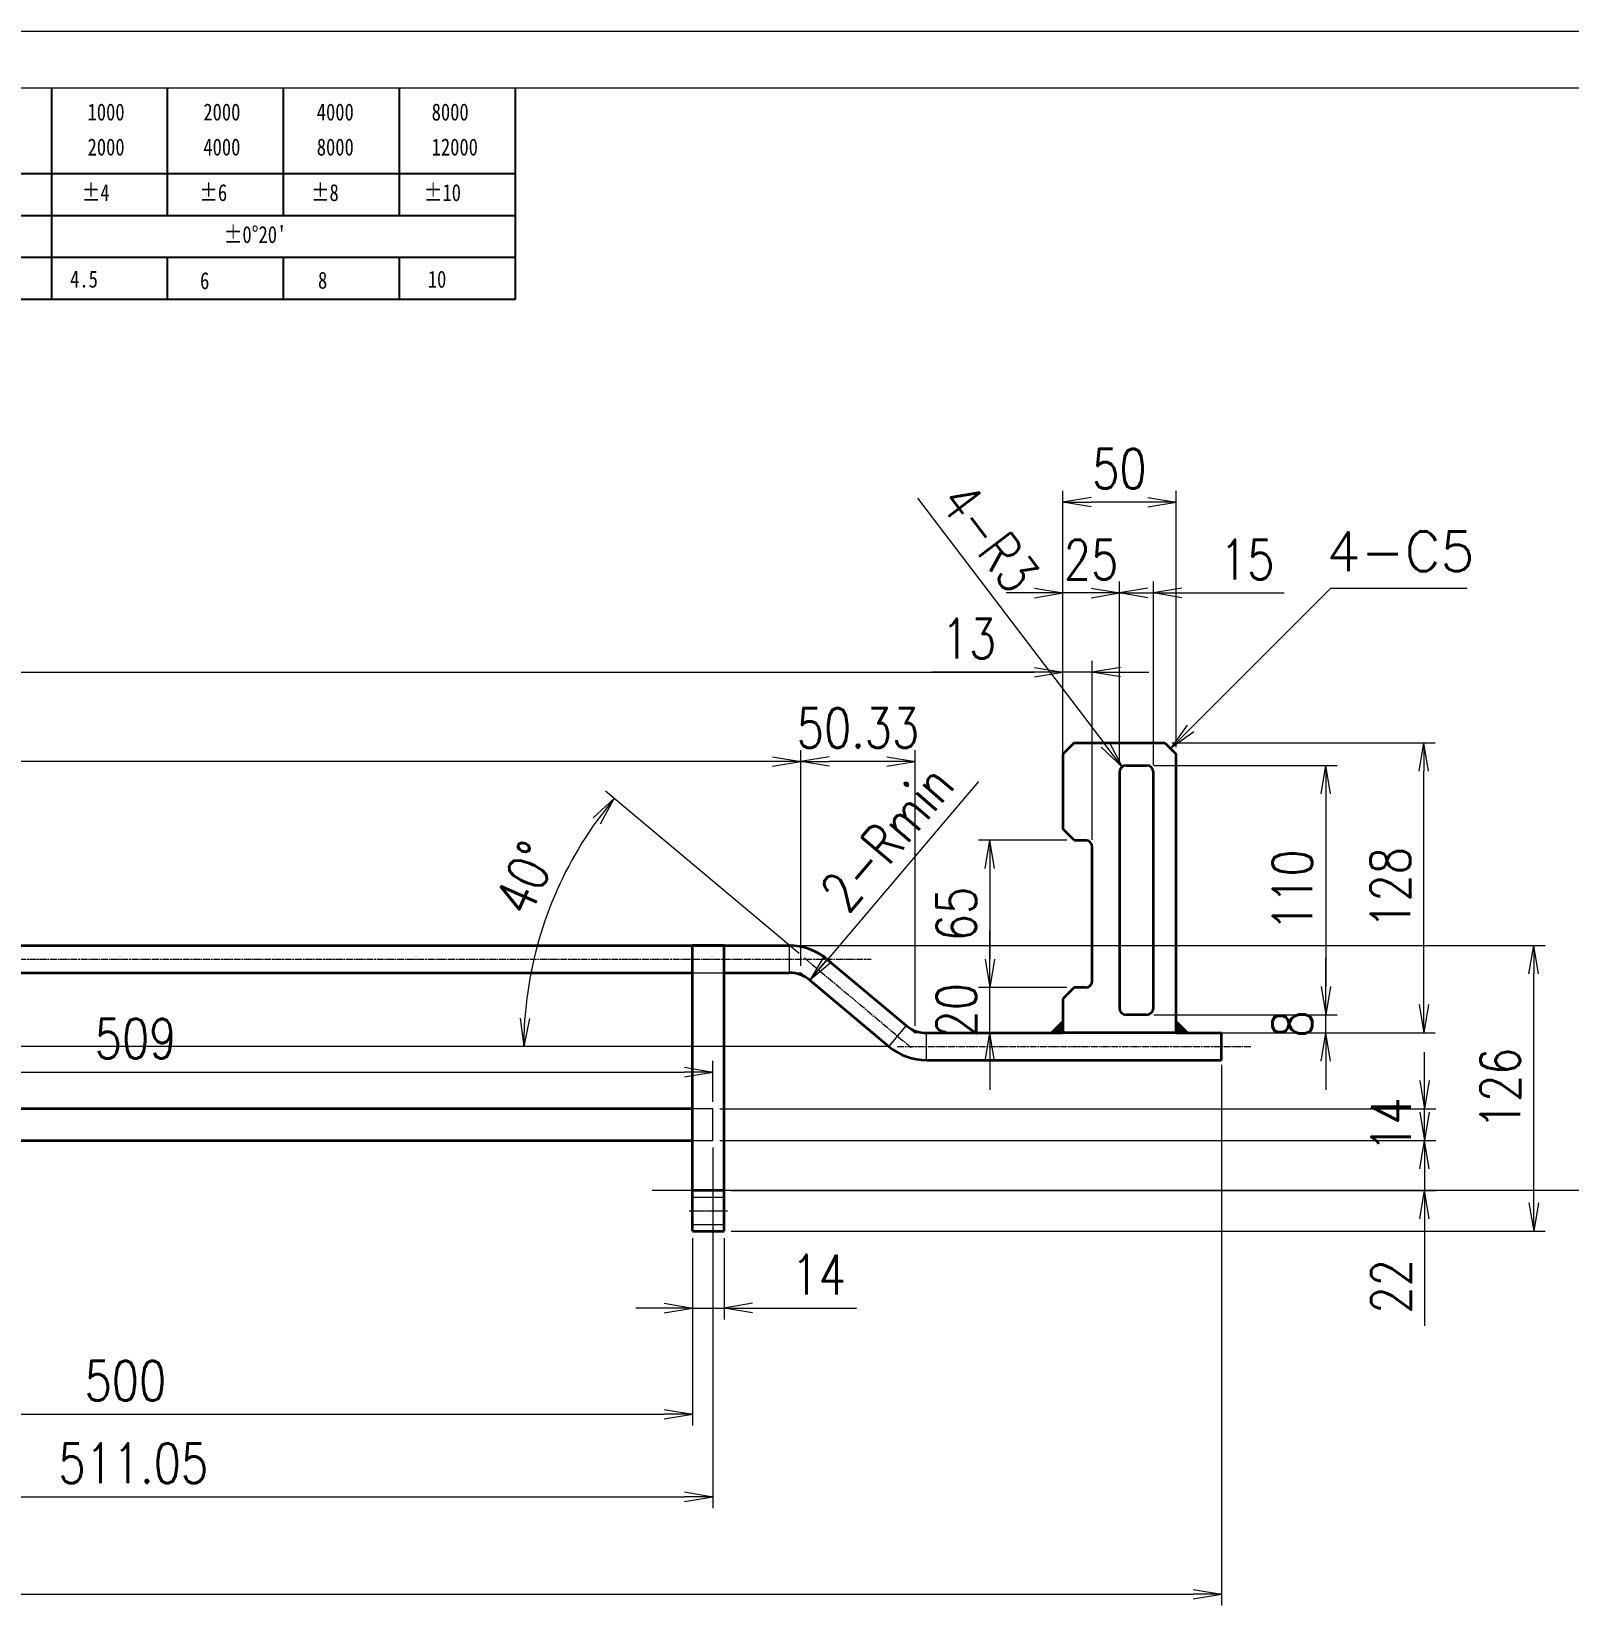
# Model space of a CAD drawing. Header units: millimetres. Extents: x 83639 to 85739, y 1568 to 3511.
# Drawn here: x 84703 to 85381, y 2359 to 3053 of the extents above; entities that cross this region are included whole.
import ezdxf
from ezdxf.enums import TextEntityAlignment as Align

# ---------------------------------------------------------------- set-up
doc = ezdxf.new("R2010")
doc.units = ezdxf.units.MM
doc.header["$LTSCALE"] = 0.5
doc.linetypes.add('AM_ISO02W050x2', pattern=[3.75, 3, -0.75])
doc.linetypes.add('AM_ISO08W050x2', pattern=[9, 6, -0.75, 1.5, -0.75])
for name, color, linetype, lineweight in [('中心线', 2, 'AM_ISO08W050x2', 18), ('图框', 7, 'Continuous', 18), ('标注线', 3, 'Continuous', 18), ('检图用', 1, 'Continuous', 100), ('粗实线', 7, 'Continuous', 35), ('虚线', 1, 'AM_ISO02W050x2', 18)]:
    doc.layers.add(name, color=color, linetype=linetype, lineweight=lineweight)
doc.layers.add('图\\M+19E79\\M+195B6\\M+18E9A', color=7, linetype='Continuous')
doc.layers.add('打印-禁用', color=7, linetype='Continuous', lineweight=15, plot=False)
doc.styles.add('DIM', font='romans.shx', dxfattribs={"width": 0.8, "bigfont": 'bigfont.shx'})
doc.styles.add('国标', font='simfang.ttf', dxfattribs={"width": 0.8})
doc.dimstyles.new('DEH 1-1', dxfattribs={"dimtxt": 3.5, "dimasz": 2.5, "dimexe": 1, "dimexo": 0.625, "dimgap": 1.2, "dimtad": 1, "dimtoh": 1, "dimdsep": 46, "dimtxsty": 'DIM', "dimblk": 'OPEN', "dimcen": 0, "dimclrd": 8, "dimclre": 8, "dimclrt": 2, "dimazin": 2, "dimtfac": 0.5, "dimtmove": 0, "dimatfit": 3, "dimldrblk": 'OPEN', "dimfxl": 0, "dimtolj": 2, "dimlwd": 18, "dimlwe": 18, "dimarcsym": 0})
doc.dimstyles.new('DEH 1-5', dxfattribs={"dimscale": 5, "dimtxt": 3.5, "dimasz": 2.5, "dimexe": 1, "dimexo": 0.625, "dimgap": 1.2, "dimtad": 1, "dimdsep": 46, "dimtxsty": 'DIM', "dimblk": 'OPEN', "dimcen": 0, "dimclrd": 8, "dimclre": 8, "dimclrt": 2, "dimazin": 2, "dimtfac": 0.5, "dimtofl": 0, "dimtmove": 0, "dimatfit": 3, "dimldrblk": 'OPEN', "dimfxl": 0, "dimtolj": 2, "dimlwd": 18, "dimlwe": 13, "dimarcsym": 0})
doc.dimstyles.new('DEH 1-5$0', dxfattribs={"dimscale": 5, "dimtxt": 3.5, "dimasz": 2.5, "dimexe": 1, "dimexo": 0.625, "dimgap": 1.2, "dimtad": 1, "dimdsep": 46, "dimtxsty": 'DIM', "dimblk": 'OPEN', "dimcen": 0, "dimclrd": 8, "dimclre": 8, "dimclrt": 2, "dimazin": 2, "dimtfac": 0.5, "dimtmove": 0, "dimatfit": 3, "dimldrblk": 'OPEN', "dimfxl": 0, "dimtolj": 2, "dimlwd": 13, "dimlwe": 13, "dimarcsym": 0})

# ---------------------------------------------------------------- blocks, each defined once
blk = doc.blocks.new('DEH-PART-A3-1')
at = {"layer": '图\\M+19E79\\M+195B6\\M+18E9A', "color": 9}
for p, q in [((214.71, 284.48), (214.71, 292)), ((224.93, 284.48), (224.93, 292)), ((235.15, 284.48), (235.15, 292)), ((245.37, 284.48), (245.37, 292)), ((255.6, 273.38), (255.6, 292)), ((138.6, 284.48), (255.6, 284.48)), ((214.71, 273.38), (214.71, 284.48)), ((224.93, 280.78), (224.93, 284.48)), ((235.15, 280.78), (235.15, 284.48)), ((245.37, 280.78), (245.37, 284.48)), ((138.6, 280.78), (255.6, 280.78)), ((138.6, 277.08), (255.6, 277.08)), ((224.93, 273.38), (224.93, 276.98)), ((235.15, 273.38), (235.15, 277.08)), ((245.37, 273.38), (245.37, 277.08)), ((132.6, 273.38), (255.6, 273.38))]:
    blk.add_line(p, q, dxfattribs=at)
at = {"layer": '图框', "linetype": 'Continuous'}
blk.add_line((415, 292), (25, 292), dxfattribs=at)
at = {"layer": '打印-禁用', "linetype": 'Continuous'}
blk.add_line((420, 297), (0, 297), dxfattribs=at)
at = {"layer": '图\\M+19E79\\M+195B6\\M+18E9A', "color": 9, "style": '国标', "width": 0.8}
for s, p in [('1000', (217.87, 289.15)), ('2000', (228.08, 289.15)), ('4000', (238.08, 289.15)), ('8000', (248.21, 289.15)), ('2000', (217.87, 286.06)), ('4000', (228.08, 286.06)), ('8000', (238.08, 286.06)), ('12000', (248.21, 286.06)), ('±4', (217.36, 282.04)), ('±6', (227.73, 282.04)), ('±8', (237.57, 282.04)), ('±10', (247.53, 282.04)), ("±0%%D20'", (229.89, 278.34)), ('4.5', (216.33, 274.41)), ('6', (227.79, 274.27)), ('8', (238.19, 274.31)), ('10', (247.87, 274.4))]:
    blk.add_text(s, height=1.5, dxfattribs=at).set_placement(p)
blk = doc.blocks.new('_Open')
at = {"color": 0, "linetype": 'ByBlock', "lineweight": -2}
for p, q in [((-1, 0.167), (0, 0)), ((-1, -0.167), (0, 0)), ((0, 0), (-1, 0))]:
    blk.add_line(p, q, dxfattribs=at)
blk = doc.blocks.new('*D16')
at = {"layer": 'Defpoints', "color": 0, "transparency": 16777216}
for p in [(84494.63, 2523.91), (84994.63, 2523.91), (84994.63, 2443.2)]:
    blk.add_point(p, dxfattribs=at)
at = {"layer": '标注线', "color": 8, "lineweight": 13, "transparency": 16777216}
for p, q in [((84494.63, 2520.79), (84494.63, 2438.2)), ((84994.63, 2520.79), (84994.63, 2438.2)), ((84507.13, 2443.2), (84982.13, 2443.2))]:
    blk.add_line(p, q, dxfattribs=at)
at = {"layer": '标注线', "color": 8, "lineweight": 13, "transparency": 16777216, "xscale": 12.5, "yscale": 12.5, "zscale": 12.5, "rotation": 180}
blk.add_blockref('_Open', (84494.63, 2443.2), dxfattribs=at)
at = {"layer": '标注线', "color": 8, "lineweight": 13, "transparency": 16777216, "xscale": 12.5, "yscale": 12.5, "zscale": 12.5}
blk.add_blockref('_Open', (84994.63, 2443.2), dxfattribs=at)
at = {"layer": '标注线', "color": 2, "transparency": 16777216, "insert": (84744.63, 2457.95), "char_height": 17.5, "attachment_point": 5, "style": 'DIM'}
blk.add_mtext('\\A2;500', dxfattribs=at)
blk = doc.blocks.new('*D17')
at = {"layer": 'Defpoints', "color": 0, "transparency": 16777216}
for p in [(84994.63, 2523.91), (85008.63, 2523.91), (85008.63, 2490.04)]:
    blk.add_point(p, dxfattribs=at)
at = {"layer": '标注线', "color": 8, "lineweight": 13, "transparency": 16777216}
for p, q in [((84994.63, 2520.79), (84994.63, 2485.04)), ((85008.63, 2520.79), (85008.63, 2485.04)), ((84982.13, 2490.04), (84969.63, 2490.04)), ((84994.63, 2490.04), (85008.63, 2490.04)), ((85021.13, 2490.04), (85066.97, 2490.04))]:
    blk.add_line(p, q, dxfattribs=at)
at = {"layer": '标注线', "color": 8, "lineweight": 13, "transparency": 16777216, "xscale": 12.5, "yscale": 12.5, "zscale": 12.5}
blk.add_blockref('_Open', (84994.63, 2490.04), dxfattribs=at)
at = {"layer": '标注线', "color": 8, "lineweight": 13, "transparency": 16777216, "xscale": 12.5, "yscale": 12.5, "zscale": 12.5, "rotation": 180}
blk.add_blockref('_Open', (85008.63, 2490.04), dxfattribs=at)
at = {"layer": '标注线', "color": 2, "transparency": 16777216, "insert": (85050.3, 2504.79), "char_height": 17.5, "attachment_point": 5, "style": 'DIM'}
blk.add_mtext('\\A2;14', dxfattribs=at)
blk = doc.blocks.new('*D18')
at = {"layer": 'Defpoints', "color": 0, "transparency": 16777216}
for p in [(84014.63, 2637.91), (85227.88, 2600.43), (85227.88, 2363.84)]:
    blk.add_point(p, dxfattribs=at)
at = {"layer": '标注线', "color": 8, "lineweight": 13, "transparency": 16777216}
for p, q in [((84014.63, 2634.79), (84014.63, 2358.84)), ((85227.88, 2597.3), (85227.88, 2358.84)), ((84027.13, 2363.84), (85215.38, 2363.84))]:
    blk.add_line(p, q, dxfattribs=at)
at = {"layer": '标注线', "color": 8, "lineweight": 13, "transparency": 16777216, "xscale": 12.5, "yscale": 12.5, "zscale": 12.5, "rotation": 180}
blk.add_blockref('_Open', (84014.63, 2363.84), dxfattribs=at)
at = {"layer": '标注线', "color": 8, "lineweight": 13, "transparency": 16777216, "xscale": 12.5, "yscale": 12.5, "zscale": 12.5}
blk.add_blockref('_Open', (85227.88, 2363.84), dxfattribs=at)
at = {"layer": '标注线', "color": 2, "transparency": 16777216, "insert": (84621.26, 2378.59), "char_height": 17.5, "attachment_point": 5, "style": 'DIM'}
blk.add_mtext('\\A2;1213.24', dxfattribs=at)
blk = doc.blocks.new('*D19')
at = {"layer": 'Defpoints', "color": 0, "transparency": 16777216}
for p in [(85157.88, 2845.46), (85157.88, 2734.35), (85207.88, 2734.35)]:
    blk.add_point(p, dxfattribs=at)
at = {"layer": '标注线', "color": 8, "lineweight": 13, "transparency": 16777216}
for p, q in [((85157.88, 2737.47), (85157.88, 2850.46)), ((85207.88, 2737.47), (85207.88, 2850.46)), ((85195.38, 2845.46), (85170.38, 2845.46))]:
    blk.add_line(p, q, dxfattribs=at)
at = {"layer": '标注线', "color": 8, "lineweight": 13, "transparency": 16777216, "xscale": 12.5, "yscale": 12.5, "zscale": 12.5, "rotation": 180}
blk.add_blockref('_Open', (85157.88, 2845.46), dxfattribs=at)
at = {"layer": '标注线', "color": 8, "lineweight": 13, "transparency": 16777216, "xscale": 12.5, "yscale": 12.5, "zscale": 12.5}
blk.add_blockref('_Open', (85207.88, 2845.46), dxfattribs=at)
at = {"layer": '标注线', "color": 2, "transparency": 16777216, "insert": (85182.88, 2860.21), "char_height": 17.5, "attachment_point": 5, "style": 'DIM'}
blk.add_mtext('\\A2;50', dxfattribs=at)
blk = doc.blocks.new('*D20')
at = {"layer": 'Defpoints', "color": 0, "transparency": 16777216}
for p in [(85202.88, 2739.35), (85317.1, 2739.35), (85207.88, 2611.35)]:
    blk.add_point(p, dxfattribs=at)
at = {"layer": '标注线', "color": 8, "lineweight": 13, "transparency": 16777216}
for p, q in [((85206, 2739.35), (85322.1, 2739.35)), ((85317.1, 2623.85), (85317.1, 2726.85)), ((85211, 2611.35), (85322.1, 2611.35))]:
    blk.add_line(p, q, dxfattribs=at)
at = {"layer": '标注线', "color": 8, "lineweight": 13, "transparency": 16777216, "xscale": 12.5, "yscale": 12.5, "zscale": 12.5}
for p, rotation in [((85317.1, 2739.35), 90), ((85317.1, 2611.35), 270)]:
    blk.add_blockref('_Open', p, dxfattribs=dict(at, rotation=rotation))
at = {"layer": '标注线', "color": 2, "transparency": 16777216, "insert": (85302.35, 2675.35), "char_height": 17.5, "attachment_point": 5, "rotation": 90, "style": 'DIM'}
blk.add_mtext('\\A2;128', dxfattribs=at)
blk = doc.blocks.new('WELDING_5')
at = {"layer": '粗实线'}
blk.add_hatch(color=256, dxfattribs=at).paths.add_polyline_path([(0, 5), (0, 0), (5, 0)])
for q in [(0, 5), (5, 0)]:
    blk.add_line((0, 0), q, dxfattribs=at)
blk.add_lwpolyline([(0, 5), (5, 0)], dxfattribs=at)
blk = doc.blocks.new('*D22')
at = {"layer": 'Defpoints', "color": 0, "transparency": 16777216}
for p in [(85003.63, 2563.91), (85008.63, 2541.91), (85317.42, 2541.91)]:
    blk.add_point(p, dxfattribs=at)
at = {"layer": '标注线', "color": 8, "lineweight": 13, "transparency": 16777216}
for p, q in [((85317.42, 2576.41), (85317.42, 2588.91)), ((85006.76, 2563.91), (85322.42, 2563.91)), ((85317.42, 2563.91), (85317.42, 2541.91)), ((85011.76, 2541.91), (85322.42, 2541.91)), ((85317.42, 2529.41), (85317.42, 2482.25))]:
    blk.add_line(p, q, dxfattribs=at)
at = {"layer": '标注线', "color": 8, "lineweight": 13, "transparency": 16777216, "xscale": 12.5, "yscale": 12.5, "zscale": 12.5}
for p, rotation in [((85317.42, 2563.91), 270), ((85317.42, 2541.91), 90)]:
    blk.add_blockref('_Open', p, dxfattribs=dict(at, rotation=rotation))
at = {"layer": '标注线', "color": 2, "transparency": 16777216, "insert": (85302.67, 2499.58), "char_height": 17.5, "attachment_point": 5, "rotation": 90, "style": 'DIM'}
blk.add_mtext('\\A2;22', dxfattribs=at)
blk = doc.blocks.new('*D23')
at = {"layer": 'Defpoints', "color": 0, "transparency": 16777216}
for p in [(85003.63, 2577.91), (85317.42, 2577.91), (85003.63, 2563.91)]:
    blk.add_point(p, dxfattribs=at)
at = {"layer": '标注线', "color": 8, "lineweight": 13, "transparency": 16777216}
for p, q in [((85317.42, 2590.41), (85317.42, 2602.91)), ((85006.76, 2577.91), (85322.42, 2577.91)), ((85317.42, 2563.91), (85317.42, 2577.91)), ((85006.76, 2563.91), (85322.42, 2563.91)), ((85317.42, 2551.41), (85317.42, 2538.91))]:
    blk.add_line(p, q, dxfattribs=at)
at = {"layer": '标注线', "color": 8, "lineweight": 13, "transparency": 16777216, "xscale": 12.5, "yscale": 12.5, "zscale": 12.5}
for p, rotation in [((85317.42, 2577.91), 270), ((85317.42, 2563.91), 90)]:
    blk.add_blockref('_Open', p, dxfattribs=dict(at, rotation=rotation))
at = {"layer": '标注线', "color": 2, "transparency": 16777216, "insert": (85302.67, 2570.91), "char_height": 17.5, "attachment_point": 5, "rotation": 90, "style": 'DIM'}
blk.add_mtext('\\A2;14', dxfattribs=at)
blk = doc.blocks.new('*D25')
at = {"layer": 'Defpoints', "color": 0, "transparency": 16777216}
for p in [(84492.58, 2563.91), (85003.63, 2563.91), (85003.63, 2406.84)]:
    blk.add_point(p, dxfattribs=at)
at = {"layer": '标注线', "color": 8, "lineweight": 13, "transparency": 16777216}
for p, q in [((84492.58, 2560.79), (84492.58, 2401.84)), ((85003.63, 2560.79), (85003.63, 2401.84)), ((84505.08, 2406.84), (84991.13, 2406.84))]:
    blk.add_line(p, q, dxfattribs=at)
at = {"layer": '标注线', "color": 8, "lineweight": 13, "transparency": 16777216, "xscale": 12.5, "yscale": 12.5, "zscale": 12.5, "rotation": 180}
blk.add_blockref('_Open', (84492.58, 2406.84), dxfattribs=at)
at = {"layer": '标注线', "color": 8, "lineweight": 13, "transparency": 16777216, "xscale": 12.5, "yscale": 12.5, "zscale": 12.5}
blk.add_blockref('_Open', (85003.63, 2406.84), dxfattribs=at)
at = {"layer": '标注线', "color": 2, "transparency": 16777216, "insert": (84748.11, 2421.59), "char_height": 17.5, "attachment_point": 5, "style": 'DIM'}
blk.add_mtext('\\A2;511.05', dxfattribs=at)
blk = doc.blocks.new('*D28')
at = {"layer": 'Defpoints', "color": 0, "transparency": 16777216}
for p in [(85008.63, 2649.91), (85365.51, 2649.91), (85008.63, 2523.91)]:
    blk.add_point(p, dxfattribs=at)
at = {"layer": '标注线', "color": 8, "lineweight": 13, "transparency": 16777216}
for p, q in [((85011.76, 2649.91), (85370.51, 2649.91)), ((85365.51, 2536.41), (85365.51, 2637.41)), ((85011.76, 2523.91), (85370.51, 2523.91))]:
    blk.add_line(p, q, dxfattribs=at)
at = {"layer": '标注线', "color": 8, "lineweight": 13, "transparency": 16777216, "xscale": 12.5, "yscale": 12.5, "zscale": 12.5}
for p, rotation in [((85365.51, 2649.91), 90), ((85365.51, 2523.91), 270)]:
    blk.add_blockref('_Open', p, dxfattribs=dict(at, rotation=rotation))
at = {"layer": '标注线', "color": 2, "transparency": 16777216, "insert": (85350.76, 2586.91), "char_height": 17.5, "attachment_point": 5, "rotation": 90, "style": 'DIM'}
blk.add_mtext('\\A2;126', dxfattribs=at)
blk = doc.blocks.new('*D29')
at = {"layer": 'Defpoints', "color": 0, "transparency": 16777216}
for p in [(85197.88, 2805.42), (85182.88, 2726.35), (85197.88, 2726.35)]:
    blk.add_point(p, dxfattribs=at)
at = {"layer": '标注线', "color": 8, "lineweight": 13, "transparency": 16777216}
for p, q in [((85170.38, 2805.42), (85157.88, 2805.42)), ((85182.88, 2729.47), (85182.88, 2810.42)), ((85182.88, 2805.42), (85197.88, 2805.42)), ((85197.88, 2729.47), (85197.88, 2810.42)), ((85210.38, 2805.42), (85255.54, 2805.42))]:
    blk.add_line(p, q, dxfattribs=at)
at = {"layer": '标注线', "color": 8, "lineweight": 13, "transparency": 16777216, "xscale": 12.5, "yscale": 12.5, "zscale": 12.5}
blk.add_blockref('_Open', (85182.88, 2805.42), dxfattribs=at)
at = {"layer": '标注线', "color": 8, "lineweight": 13, "transparency": 16777216, "xscale": 12.5, "yscale": 12.5, "zscale": 12.5, "rotation": 180}
blk.add_blockref('_Open', (85197.88, 2805.42), dxfattribs=at)
at = {"layer": '标注线', "color": 2, "transparency": 16777216, "insert": (85239.21, 2820.17), "char_height": 17.5, "attachment_point": 5, "style": 'DIM'}
blk.add_mtext('\\A2;15', dxfattribs=at)
blk = doc.blocks.new('*D30')
at = {"layer": 'Defpoints', "color": 0, "transparency": 16777216}
for p in [(85157.88, 2805.42), (85157.88, 2734.35), (85182.88, 2726.35)]:
    blk.add_point(p, dxfattribs=at)
at = {"layer": '标注线', "color": 8, "lineweight": 13, "transparency": 16777216}
for p, q in [((85145.38, 2805.42), (85132.88, 2805.42)), ((85157.88, 2737.47), (85157.88, 2810.42)), ((85182.88, 2805.42), (85157.88, 2805.42)), ((85182.88, 2729.47), (85182.88, 2810.42)), ((85195.38, 2805.42), (85207.88, 2805.42))]:
    blk.add_line(p, q, dxfattribs=at)
at = {"layer": '标注线', "color": 8, "lineweight": 13, "transparency": 16777216, "xscale": 12.5, "yscale": 12.5, "zscale": 12.5}
blk.add_blockref('_Open', (85157.88, 2805.42), dxfattribs=at)
at = {"layer": '标注线', "color": 8, "lineweight": 13, "transparency": 16777216, "xscale": 12.5, "yscale": 12.5, "zscale": 12.5, "rotation": 180}
blk.add_blockref('_Open', (85182.88, 2805.42), dxfattribs=at)
at = {"layer": '标注线', "color": 2, "transparency": 16777216, "insert": (85170.38, 2820.17), "char_height": 17.5, "attachment_point": 5, "style": 'DIM'}
blk.add_mtext('\\A2;25', dxfattribs=at)
blk = doc.blocks.new('*D31')
at = {"layer": 'Defpoints', "color": 0, "transparency": 16777216}
for p in [(85194.88, 2619.35), (85273.91, 2619.35), (85207.88, 2611.35)]:
    blk.add_point(p, dxfattribs=at)
at = {"layer": '标注线', "color": 8, "lineweight": 13, "transparency": 16777216}
for p, q in [((85273.91, 2631.85), (85273.91, 2644.35)), ((85198, 2619.35), (85278.91, 2619.35)), ((85273.91, 2611.35), (85273.91, 2619.35)), ((85211, 2611.35), (85278.91, 2611.35)), ((85273.91, 2598.85), (85273.91, 2586.35))]:
    blk.add_line(p, q, dxfattribs=at)
at = {"layer": '标注线', "color": 8, "lineweight": 13, "transparency": 16777216, "xscale": 12.5, "yscale": 12.5, "zscale": 12.5}
for p, rotation in [((85273.91, 2619.35), 270), ((85273.91, 2611.35), 90)]:
    blk.add_blockref('_Open', p, dxfattribs=dict(at, rotation=rotation))
at = {"layer": '标注线', "color": 2, "transparency": 16777216, "insert": (85259.16, 2615.35), "char_height": 17.5, "attachment_point": 5, "rotation": 90, "style": 'DIM'}
blk.add_mtext('\\A2;8', dxfattribs=at)
blk = doc.blocks.new('*D32')
at = {"layer": 'Defpoints', "color": 0, "transparency": 16777216}
for p in [(85194.88, 2729.35), (85194.88, 2619.35), (85273.91, 2619.35)]:
    blk.add_point(p, dxfattribs=at)
at = {"layer": '标注线', "color": 8, "lineweight": 13, "transparency": 16777216}
for p, q in [((85198, 2729.35), (85278.91, 2729.35)), ((85273.91, 2716.85), (85273.91, 2631.85)), ((85198, 2619.35), (85278.91, 2619.35))]:
    blk.add_line(p, q, dxfattribs=at)
at = {"layer": '标注线', "color": 8, "lineweight": 13, "transparency": 16777216, "xscale": 12.5, "yscale": 12.5, "zscale": 12.5}
for p, rotation in [((85273.91, 2729.35), 90), ((85273.91, 2619.35), 270)]:
    blk.add_blockref('_Open', p, dxfattribs=dict(at, rotation=rotation))
at = {"layer": '标注线', "color": 2, "transparency": 16777216, "insert": (85259.16, 2674.35), "char_height": 17.5, "attachment_point": 5, "rotation": 90, "style": 'DIM'}
blk.add_mtext('\\A2;110', dxfattribs=at)
blk = doc.blocks.new('*D33')
at = {"layer": 'Defpoints', "color": 0, "transparency": 16777216}
for p in [(85157.88, 2770.51), (85157.88, 2701.35), (85170.88, 2693.35)]:
    blk.add_point(p, dxfattribs=at)
at = {"layer": '标注线', "color": 8, "lineweight": 13, "transparency": 16777216}
for p, q in [((85145.38, 2770.51), (85100.21, 2770.51)), ((85157.88, 2704.47), (85157.88, 2775.51)), ((85170.88, 2770.51), (85157.88, 2770.51)), ((85170.88, 2696.47), (85170.88, 2775.51)), ((85183.38, 2770.51), (85195.88, 2770.51))]:
    blk.add_line(p, q, dxfattribs=at)
at = {"layer": '标注线', "color": 8, "lineweight": 13, "transparency": 16777216, "xscale": 12.5, "yscale": 12.5, "zscale": 12.5}
blk.add_blockref('_Open', (85157.88, 2770.51), dxfattribs=at)
at = {"layer": '标注线', "color": 8, "lineweight": 13, "transparency": 16777216, "xscale": 12.5, "yscale": 12.5, "zscale": 12.5, "rotation": 180}
blk.add_blockref('_Open', (85170.88, 2770.51), dxfattribs=at)
at = {"layer": '标注线', "color": 2, "transparency": 16777216, "insert": (85116.54, 2785.26), "char_height": 17.5, "attachment_point": 5, "style": 'DIM'}
blk.add_mtext('\\A2;13', dxfattribs=at)
blk = doc.blocks.new('*D34')
at = {"layer": 'Defpoints', "color": 0, "transparency": 16777216}
for p in [(85125.78, 2631.35), (85162.88, 2631.35), (85157.88, 2611.35)]:
    blk.add_point(p, dxfattribs=at)
at = {"layer": '标注线', "color": 8, "lineweight": 13, "transparency": 16777216}
for p, q in [((85125.78, 2643.85), (85125.78, 2656.35)), ((85159.75, 2631.35), (85120.78, 2631.35)), ((85125.78, 2611.35), (85125.78, 2631.35)), ((85154.75, 2611.35), (85120.78, 2611.35)), ((85125.78, 2598.85), (85125.78, 2586.35))]:
    blk.add_line(p, q, dxfattribs=at)
at = {"layer": '标注线', "color": 8, "lineweight": 13, "transparency": 16777216, "xscale": 12.5, "yscale": 12.5, "zscale": 12.5}
for p, rotation in [((85125.78, 2631.35), 270), ((85125.78, 2611.35), 90)]:
    blk.add_blockref('_Open', p, dxfattribs=dict(at, rotation=rotation))
at = {"layer": '标注线', "color": 2, "transparency": 16777216, "insert": (85111.03, 2621.35), "char_height": 17.5, "attachment_point": 5, "rotation": 90, "style": 'DIM'}
blk.add_mtext('\\A2;20', dxfattribs=at)
blk = doc.blocks.new('*D35')
at = {"layer": 'Defpoints', "color": 0, "transparency": 16777216}
for p in [(85162.88, 2696.35), (85125.78, 2631.35), (85162.88, 2631.35)]:
    blk.add_point(p, dxfattribs=at)
at = {"layer": '标注线', "color": 8, "lineweight": 13, "transparency": 16777216}
for p, q in [((85159.75, 2696.35), (85120.78, 2696.35)), ((85125.78, 2683.85), (85125.78, 2643.85)), ((85159.75, 2631.35), (85120.78, 2631.35))]:
    blk.add_line(p, q, dxfattribs=at)
at = {"layer": '标注线', "color": 8, "lineweight": 13, "transparency": 16777216, "xscale": 12.5, "yscale": 12.5, "zscale": 12.5}
for p, rotation in [((85125.78, 2696.35), 90), ((85125.78, 2631.35), 270)]:
    blk.add_blockref('_Open', p, dxfattribs=dict(at, rotation=rotation))
at = {"layer": '标注线', "color": 2, "transparency": 16777216, "insert": (85111.03, 2663.85), "char_height": 17.5, "attachment_point": 5, "rotation": 90, "style": 'DIM'}
blk.add_mtext('\\A2;65', dxfattribs=at)
blk = doc.blocks.new('*D37')
at = {"layer": 'Defpoints', "color": 0, "transparency": 16777216}
for p in [(84924.9, 2644.62), (85044.01, 2644.43), (85084.88, 2605.35), (85091.22, 2604.83), (85240.88, 2605.35)]:
    blk.add_point(p, dxfattribs=at)
at = {"layer": '标注线', "color": 8, "lineweight": 13, "transparency": 16777216}
for p, q in [((85041.62, 2646.44), (84956.32, 2718.02)), ((85081.75, 2605.35), (84915.31, 2605.35))]:
    blk.add_line(p, q, dxfattribs=at)
at = {"layer": '标注线', "color": 8, "lineweight": 18, "transparency": 16777216}
blk.add_arc((85090.6, 2605.35), 170.28, 144.20698, 175.79313, dxfattribs=at)
at = {"layer": '标注线', "color": 8, "lineweight": 18, "transparency": 16777216, "xscale": 12.5, "yscale": 12.5, "zscale": 12.5}
for p, rotation in [((84960.15, 2714.8), 52.10354561477505), ((84920.31, 2605.35), 267.8965667908342)]:
    blk.add_blockref('_Open', p, dxfattribs=dict(at, rotation=rotation))
at = {"layer": '标注线', "color": 2, "transparency": 16777216, "insert": (84921.17, 2679.73), "char_height": 17.5, "attachment_point": 5, "rotation": 66.29573, "style": 'DIM'}
blk.add_mtext('\\A2;40°', dxfattribs=at)
blk = doc.blocks.new('*D38')
at = {"layer": 'Defpoints', "color": 0, "transparency": 16777216}
for p in [(84014.63, 2731.13), (84014.63, 2649.91), (85042.45, 2637.91)]:
    blk.add_point(p, dxfattribs=at)
at = {"layer": '标注线', "color": 8, "lineweight": 13, "transparency": 16777216}
for p, q in [((84014.63, 2653.04), (84014.63, 2736.13)), ((85042.45, 2641.04), (85042.45, 2736.13)), ((85029.95, 2731.13), (84027.13, 2731.13))]:
    blk.add_line(p, q, dxfattribs=at)
at = {"layer": '标注线', "color": 8, "lineweight": 13, "transparency": 16777216, "xscale": 12.5, "yscale": 12.5, "zscale": 12.5, "rotation": 180}
blk.add_blockref('_Open', (84014.63, 2731.13), dxfattribs=at)
at = {"layer": '标注线', "color": 8, "lineweight": 13, "transparency": 16777216, "xscale": 12.5, "yscale": 12.5, "zscale": 12.5}
blk.add_blockref('_Open', (85042.45, 2731.13), dxfattribs=at)
at = {"layer": '标注线', "color": 2, "transparency": 16777216, "insert": (84528.54, 2745.88), "char_height": 17.5, "attachment_point": 5, "style": 'DIM'}
blk.add_mtext('\\A2;1027.82', dxfattribs=at)
blk = doc.blocks.new('*D39')
at = {"layer": 'Defpoints', "color": 0, "transparency": 16777216}
for p in [(85042.45, 2731.13), (85042.45, 2637.91), (85092.78, 2611.35)]:
    blk.add_point(p, dxfattribs=at)
at = {"layer": '标注线', "color": 8, "lineweight": 13, "transparency": 16777216}
for p, q in [((85042.45, 2641.04), (85042.45, 2736.13)), ((85092.78, 2614.47), (85092.78, 2736.13)), ((85080.28, 2731.13), (85054.95, 2731.13))]:
    blk.add_line(p, q, dxfattribs=at)
at = {"layer": '标注线', "color": 8, "lineweight": 13, "transparency": 16777216, "xscale": 12.5, "yscale": 12.5, "zscale": 12.5, "rotation": 180}
blk.add_blockref('_Open', (85042.45, 2731.13), dxfattribs=at)
at = {"layer": '标注线', "color": 8, "lineweight": 13, "transparency": 16777216, "xscale": 12.5, "yscale": 12.5, "zscale": 12.5}
blk.add_blockref('_Open', (85092.78, 2731.13), dxfattribs=at)
at = {"layer": '标注线', "color": 2, "transparency": 16777216, "insert": (85067.62, 2745.88), "char_height": 17.5, "attachment_point": 5, "style": 'DIM'}
blk.add_mtext('\\A2;50.33', dxfattribs=at)
blk = doc.blocks.new('*D40')
at = {"layer": 'Defpoints', "color": 0, "transparency": 16777216}
for p in [(83985.49, 2643.91), (84014.63, 2643.91), (85084.88, 2605.35)]:
    blk.add_point(p, dxfattribs=at)
at = {"layer": '标注线', "color": 8, "lineweight": 13, "transparency": 16777216}
for p, q in [((83985.49, 2643.91), (83985.49, 2724.41)), ((84011.51, 2643.91), (83980.49, 2643.91)), ((83985.49, 2617.85), (83985.49, 2631.41)), ((85081.75, 2605.35), (83980.49, 2605.35))]:
    blk.add_line(p, q, dxfattribs=at)
at = {"layer": '标注线', "color": 8, "lineweight": 13, "transparency": 16777216, "xscale": 12.5, "yscale": 12.5, "zscale": 12.5}
for p, rotation in [((83985.49, 2643.91), 90), ((83985.49, 2605.35), 270)]:
    blk.add_blockref('_Open', p, dxfattribs=dict(at, rotation=rotation))
at = {"layer": '标注线', "color": 2, "transparency": 16777216, "insert": (83970.74, 2690.41), "char_height": 17.5, "attachment_point": 5, "rotation": 90, "style": 'DIM'}
blk.add_mtext('\\A2;38.57', dxfattribs=at)
blk = doc.blocks.new('*D41')
at = {"layer": 'Defpoints', "color": 0, "transparency": 16777216}
for p in [(85157.88, 2770.51), (85157.88, 2734.35), (84014.63, 2649.91)]:
    blk.add_point(p, dxfattribs=at)
at = {"layer": '标注线', "color": 8, "lineweight": 13, "transparency": 16777216}
for p, q in [((84014.63, 2653.04), (84014.63, 2775.51)), ((84027.13, 2770.51), (85145.38, 2770.51)), ((85157.88, 2737.47), (85157.88, 2775.51))]:
    blk.add_line(p, q, dxfattribs=at)
at = {"layer": '标注线', "color": 8, "lineweight": 13, "transparency": 16777216, "xscale": 12.5, "yscale": 12.5, "zscale": 12.5, "rotation": 180}
blk.add_blockref('_Open', (84014.63, 2770.51), dxfattribs=at)
at = {"layer": '标注线', "color": 8, "lineweight": 13, "transparency": 16777216, "xscale": 12.5, "yscale": 12.5, "zscale": 12.5}
blk.add_blockref('_Open', (85157.88, 2770.51), dxfattribs=at)
at = {"layer": '标注线', "color": 2, "transparency": 16777216, "insert": (84586.26, 2785.26), "char_height": 17.5, "attachment_point": 5, "style": 'DIM'}
blk.add_mtext('\\A2;1143.24', dxfattribs=at)
blk = doc.blocks.new('*D44')
at = {"layer": 'Defpoints', "color": 0, "transparency": 16777216}
for p in [(85184.06, 2728.73), (85185.88, 2726.35)]:
    blk.add_point(p, dxfattribs=at)
at = {"layer": '标注线', "color": 8, "lineweight": 18, "transparency": 16777216}
blk.add_line((85093.9, 2847.26), (85176.49, 2738.68), dxfattribs=at)
at = {"layer": '标注线', "color": 8, "lineweight": 18, "transparency": 16777216, "xscale": 12.5, "yscale": 12.5, "zscale": 12.5, "rotation": 307.2584582148685}
blk.add_blockref('_Open', (85184.06, 2728.73), dxfattribs=at)
at = {"layer": '标注线', "color": 2, "transparency": 16777216, "insert": (85125.62, 2829.93), "char_height": 17.5, "attachment_point": 5, "rotation": 307.25846, "style": 'DIM'}
blk.add_mtext('\\A2;4-R3', dxfattribs=at)
blk = doc.blocks.new('*D45')
at = {"layer": 'Defpoints', "color": 0, "transparency": 16777216}
for p in [(85046.41, 2634.59), (85037.35, 2623.91)]:
    blk.add_point(p, dxfattribs=at)
at = {"layer": '标注线', "color": 8, "lineweight": 18, "transparency": 16777216}
blk.add_line((85120.82, 2722.27), (85054.5, 2644.12), dxfattribs=at)
at = {"layer": '标注线', "color": 8, "lineweight": 18, "transparency": 16777216, "xscale": 12.5, "yscale": 12.5, "zscale": 12.5, "rotation": 229.6813002825843}
blk.add_blockref('_Open', (85046.41, 2634.59), dxfattribs=at)
at = {"layer": '标注线', "color": 2, "transparency": 16777216, "insert": (85080.46, 2697.5), "char_height": 17.5, "attachment_point": 5, "rotation": 49.6813, "style": 'DIM'}
blk.add_mtext('\\A2;2-Rmin', dxfattribs=at)
blk = doc.blocks.new('*D48')
at = {"layer": 'Defpoints', "color": 0, "transparency": 16777216}
for p in [(85003.63, 2594.13), (84494.63, 2577.91), (85003.63, 2577.91)]:
    blk.add_point(p, dxfattribs=at)
at = {"layer": '标注线', "color": 8, "lineweight": 13, "transparency": 16777216}
for p, q in [((84494.63, 2581.04), (84494.63, 2599.13)), ((85003.63, 2581.04), (85003.63, 2599.13)), ((84507.13, 2594.13), (84991.13, 2594.13))]:
    blk.add_line(p, q, dxfattribs=at)
at = {"layer": '标注线', "color": 8, "lineweight": 13, "transparency": 16777216, "xscale": 12.5, "yscale": 12.5, "zscale": 12.5, "rotation": 180}
blk.add_blockref('_Open', (84494.63, 2594.13), dxfattribs=at)
at = {"layer": '标注线', "color": 8, "lineweight": 13, "transparency": 16777216, "xscale": 12.5, "yscale": 12.5, "zscale": 12.5}
blk.add_blockref('_Open', (85003.63, 2594.13), dxfattribs=at)
at = {"layer": '标注线', "color": 2, "transparency": 16777216, "insert": (84749.13, 2608.88), "char_height": 17.5, "attachment_point": 5, "style": 'DIM'}
blk.add_mtext('\\A2;509', dxfattribs=at)
blk = doc.blocks.new('CHAMFER_DIM_RS1')
at = {"layer": '标注线', "color": 8}
blk.add_line((0, 20), (8.49, 28.49), dxfattribs=at)
at = {"color": 2, "char_height": 3.5, "attachment_point": 9, "style": 'DIM'}
for insert in [(-8.27, 28.27), (-8.27, 28.27), (-8.27, 28.27), (-8.27, 25.32), (-11.2, 21.2)]:
    blk.add_mtext('\\A2;', dxfattribs=dict(at, insert=insert))
at = {"layer": '标注线', "color": 2, "style": 'DIM'}
blk.add_attdef('000', text='', height=3.5, rotation=45, dxfattribs=at).set_placement((4.03, 24.66), align=Align.BOTTOM_CENTER)
at = {"layer": '标注线'}
blk.add_leader([(0, 0), (0, 20)], dimstyle='DEH 1-1', dxfattribs=at)

msp = doc.modelspace()

# ---------------------------------------------------------------- linework, layer by layer
at = {"color": 7, "lineweight": 13, "ltscale": 0.15}
for p, q in [((85037.355, 2643.914), (85037.355, 2649.914)), ((85037.355, 2637.914), (85037.355, 2643.914)), ((85046.354, 2634.638), (85050.21, 2639.234)), ((85050.21, 2639.234), (85054.067, 2643.831)), ((85088.877, 2614.622), (85085.02, 2610.025)), ((85097.876, 2605.346), (85097.876, 2611.346)), ((85085.02, 2610.025), (85081.164, 2605.429)), ((85097.876, 2599.346), (85097.876, 2605.346))]:
    msp.add_line(p, q, dxfattribs=at)
at = {"layer": '中心线'}
for p, q in [((84000.424, 2643.914), (85073.456, 2643.914)), ((85044.013, 2644.434), (85091.217, 2604.826)), ((85084.876, 2605.346), (85240.876, 2605.346))]:
    msp.add_line(p, q, dxfattribs=at)
at = {"layer": '中心线', "ltscale": 0.419995}
msp.add_line((84993.234, 2532.914), (85010.034, 2532.914), dxfattribs=at)
at = {"layer": '标注线'}
for p, q in [((85037.355, 2637.914), (85042.45, 2637.914)), ((85042.45, 2637.914), (85046.354, 2634.638)), ((85088.877, 2614.622), (85092.78, 2611.346)), ((85097.876, 2611.346), (85092.78, 2611.346)), ((85507.764, 2541.914), (84976.827, 2541.914))]:
    msp.add_line(p, q, dxfattribs=at)
at = {"layer": '粗实线', "ltscale": 0.176777}
for p, q in [((85162.876, 2739.346), (85157.876, 2734.346)), ((85202.876, 2739.346), (85207.876, 2734.346)), ((85162.876, 2696.346), (85157.876, 2701.346)), ((85162.876, 2631.346), (85157.876, 2626.346))]:
    msp.add_line(p, q, dxfattribs=at)
at = {"layer": '粗实线'}
for p, q in [((85162.876, 2739.346), (85202.876, 2739.346)), ((85157.876, 2734.346), (85157.876, 2701.346)), ((85207.876, 2611.346), (85207.876, 2734.346)), ((85182.876, 2726.346), (85182.876, 2622.346)), ((85197.876, 2622.346), (85197.876, 2726.346)), ((85170.876, 2634.346), (85170.876, 2693.346)), ((84014.634, 2649.914), (85037.355, 2649.914)), ((84994.634, 2541.914), (84994.634, 2649.914)), ((85008.634, 2541.914), (85008.634, 2649.914)), ((85054.067, 2643.831), (85088.877, 2614.622)), ((84508.634, 2637.914), (84994.634, 2637.914)), ((85008.634, 2637.914), (85037.355, 2637.914)), ((85046.354, 2634.638), (85081.164, 2605.429)), ((85097.876, 2611.346), (85157.876, 2611.346)), ((85207.876, 2611.346), (85157.876, 2611.346)), ((85207.876, 2611.346), (85227.876, 2611.346)), ((85097.876, 2599.346), (85227.876, 2599.346)), ((84994.634, 2577.914), (84508.634, 2577.914)), ((84508.634, 2563.914), (84994.634, 2563.914))]:
    msp.add_line(p, q, dxfattribs=at)
at = {"layer": '粗实线', "ltscale": 0.225}
for p, q in [((85185.876, 2729.346), (85194.876, 2729.346)), ((85194.876, 2619.346), (85185.876, 2619.346)), ((84994.634, 2532.914), (84994.634, 2541.914)), ((85008.634, 2532.914), (85008.634, 2541.914)), ((84994.634, 2523.914), (84994.634, 2532.914)), ((85008.634, 2523.914), (85008.634, 2532.914))]:
    msp.add_line(p, q, dxfattribs=at)
at = {"layer": '粗实线', "ltscale": 0.125}
for p, q in [((85162.876, 2696.346), (85167.876, 2696.346)), ((85167.876, 2631.346), (85162.876, 2631.346))]:
    msp.add_line(p, q, dxfattribs=at)
at = {"layer": '粗实线', "ltscale": 0.35}
for p, q in [((85008.634, 2649.914), (84994.634, 2649.914)), ((85008.634, 2541.914), (84994.634, 2541.914)), ((84994.634, 2523.914), (85008.634, 2523.914))]:
    msp.add_line(p, q, dxfattribs=at)
at = {"layer": '粗实线', "ltscale": 0.375}
msp.add_line((85157.876, 2626.346), (85157.876, 2611.346), dxfattribs=at)
at = {"layer": '粗实线', "ltscale": 0.15}
for p, q in [((85227.876, 2605.346), (85227.876, 2611.346)), ((85227.876, 2599.346), (85227.876, 2605.346))]:
    msp.add_line(p, q, dxfattribs=at)
at = {"layer": '粗实线'}
for centre, radius, start, end in [((85185.876, 2726.346), 3, 90, 180), ((85194.876, 2726.346), 3, 0, 90), ((85167.876, 2693.346), 3, 0, 90), ((85037.355, 2623.914), 26, 50, 90), ((85037.355, 2623.914), 14, 50, 90), ((85167.876, 2634.346), 3, 270, 0), ((85185.876, 2622.346), 3, 180, 270), ((85194.876, 2622.346), 3, 270, 0), ((85097.876, 2625.346), 14, 230, 270), ((85097.876, 2625.346), 26, 230, 270)]:
    msp.add_arc(centre, radius, start, end, dxfattribs=at)
at = {"layer": '虚线', "ltscale": 0.15}
for p, q in [((85037.355, 2643.914), (85037.355, 2649.914)), ((85037.355, 2637.914), (85037.355, 2643.914)), ((85046.354, 2634.638), (85050.21, 2639.234)), ((85050.21, 2639.234), (85054.067, 2643.831)), ((85088.877, 2614.622), (85085.02, 2610.025)), ((85097.876, 2605.346), (85097.876, 2611.346)), ((85085.02, 2610.025), (85081.164, 2605.429)), ((85097.876, 2599.346), (85097.876, 2605.346))]:
    msp.add_line(p, q, dxfattribs=at)
at = {"layer": '虚线', "ltscale": 0.35}
for p, q in [((84994.634, 2637.914), (85008.634, 2637.914)), ((85003.634, 2563.914), (85003.634, 2577.914)), ((84994.634, 2541.914), (85008.634, 2541.914)), ((84994.634, 2538.914), (85008.634, 2538.914)), ((84994.634, 2526.914), (85008.634, 2526.914))]:
    msp.add_line(p, q, dxfattribs=at)
at = {"layer": '虚线'}
msp.add_line((85157.876, 2611.346), (85207.876, 2611.346), dxfattribs=at)
at = {"layer": '虚线', "ltscale": 0.225}
for p, q in [((85003.634, 2577.914), (84994.634, 2577.914)), ((84994.634, 2563.914), (85003.634, 2563.914))]:
    msp.add_line(p, q, dxfattribs=at)

# ---------------------------------------------------------------- block references
at = {"layer": '标注线', "xscale": 5, "yscale": 5, "zscale": 5, "rotation": 315}
msp.add_blockref('CHAMFER_DIM_RS1', (85205.376, 2736.846), dxfattribs=at).add_auto_attribs({'000': '4-C5'})
at = {"layer": '检图用', "color": 7, "xscale": 5, "yscale": 5, "zscale": 5}
msp.add_blockref('DEH-PART-A3-1', (83638.604, 1568.051), dxfattribs=at)
at = {"layer": '粗实线', "rotation": 89.9999822400102}
msp.add_blockref('WELDING_5', (85157.876, 2611.346), dxfattribs=at)
at = {"layer": '粗实线'}
msp.add_blockref('WELDING_5', (85207.876, 2611.346), dxfattribs=at)

# ---------------------------------------------------------------- dimensions: what is measured, and where the dimension line sits
at = {"layer": '标注线'}
for base, p1, p2, picture, middle in [((85157.876, 2845.459), (85207.876, 2734.346), (85157.876, 2734.346), '*D19', (85182.876, 2860.209)), ((85197.876, 2805.419), (85182.876, 2726.346), (85197.876, 2726.346), '*D29', (85239.209, 2820.169)), ((85157.876, 2770.511), (84014.634, 2649.914), (85157.876, 2734.346), '*D41', (84586.255, 2785.261)), ((85157.876, 2770.511), (85170.876, 2693.346), (85157.876, 2701.346), '*D33', (85116.543, 2785.261)), ((84014.634, 2731.131), (85042.45, 2637.914), (84014.634, 2649.914), '*D38', (84528.542, 2745.881)), ((85227.876, 2363.843), (84014.634, 2637.914), (85227.876, 2600.426), '*D18', (84621.255, 2378.593)), ((85003.634, 2594.127), (84494.634, 2577.914), (85003.634, 2577.914), '*D48', (84749.134, 2608.877)), ((85003.634, 2406.8418), (84492.5792, 2563.9136), (85003.634, 2563.9136), '*D25', (84748.1066, 2421.5918)), ((84994.634, 2443.197), (84494.634, 2523.914), (84994.634, 2523.914), '*D16', (84744.634, 2457.947)), ((85008.634, 2490.039), (84994.634, 2523.914), (85008.634, 2523.914), '*D17', (85050.301, 2504.789))]:
    dim = msp.add_linear_dim(base=base, p1=p1, p2=p2, dimstyle='DEH 1-5$0', dxfattribs=at)
    dim.commit()
    dim.dimension.update_dxf_attribs({"geometry": picture, "text_midpoint": middle})
dim = msp.add_radius_dim(center=(85185.876, 2726.346), mpoint=(85184.06, 2728.734), dimstyle='DEH 1-5', override={"dimpost": '4-R<>'}, dxfattribs=at)
dim.commit()
dim.dimension.update_dxf_attribs({"geometry": '*D44', "text_midpoint": (85113.881, 2820.996), "dimtype": 164})
for base, p1, p2, picture, middle in [((85157.876, 2805.419), (85182.876, 2726.346), (85157.876, 2734.346), '*D30', (85170.376, 2805.419)), ((85042.45, 2731.131), (85092.78, 2611.346), (85042.45, 2637.914), '*D39', (85067.615, 2731.131))]:
    dim = msp.add_linear_dim(base=base, p1=p1, p2=p2, dimstyle='DEH 1-5$0', dxfattribs=at)
    dim.commit()
    dim.dimension.update_dxf_attribs({"geometry": picture, "text_midpoint": middle, "dimtype": 160})
dim = msp.add_radius_dim(center=(85037.355, 2623.914), mpoint=(85046.413, 2634.588), text='2-Rmin', dimstyle='DEH 1-5', dxfattribs=at)
dim.commit()
dim.dimension.update_dxf_attribs({"geometry": '*D45', "text_midpoint": (85091.706, 2687.96)})
for base, p1, p2, picture, middle in [((85317.101, 2739.346), (85207.876, 2611.346), (85202.876, 2739.346), '*D20', (85302.351, 2675.346)), ((85273.911, 2619.346), (85194.876, 2729.346), (85194.876, 2619.346), '*D32', (85259.161, 2674.346)), ((83985.493, 2643.914), (85084.876, 2605.346), (84014.634, 2643.914), '*D40', (83970.743, 2690.414)), ((85125.784, 2631.346), (85162.876, 2696.346), (85162.876, 2631.346), '*D35', (85111.034, 2663.846)), ((85365.514, 2649.914), (85008.634, 2523.914), (85008.634, 2649.914), '*D28', (85350.764, 2586.914)), ((85317.422, 2541.914), (85003.634, 2563.914), (85008.634, 2541.914), '*D22', (85302.672, 2499.58))]:
    dim = msp.add_linear_dim(base=base, p1=p1, p2=p2, angle=90, dimstyle='DEH 1-5$0', dxfattribs=at)
    dim.commit()
    dim.dimension.update_dxf_attribs({"geometry": picture, "text_midpoint": middle})
dim = msp.add_angular_dim_2l(base=(84924.904, 2644.616), line1=((85084.876, 2605.346), (85240.876, 2605.346)), line2=((85044.013, 2644.434), (85091.217, 2604.826)), dimstyle='DEH 1-5', dxfattribs=at)
dim.commit()
dim.dimension.update_dxf_attribs({"geometry": '*D37', "text_midpoint": (84934.68, 2673.803), "dimtype": 162})
for base, p1, p2, picture, middle in [((85125.784, 2631.346), (85157.876, 2611.346), (85162.876, 2631.346), '*D34', (85125.784, 2621.346)), ((85273.911, 2619.346), (85207.876, 2611.346), (85194.876, 2619.346), '*D31', (85273.911, 2615.346)), ((85317.422, 2577.914), (85003.634, 2563.914), (85003.634, 2577.914), '*D23', (85317.422, 2570.914))]:
    dim = msp.add_linear_dim(base=base, p1=p1, p2=p2, angle=90, dimstyle='DEH 1-5$0', dxfattribs=at)
    dim.commit()
    dim.dimension.update_dxf_attribs({"geometry": picture, "text_midpoint": middle, "dimtype": 160})

doc.saveas('drawing.dxf')
